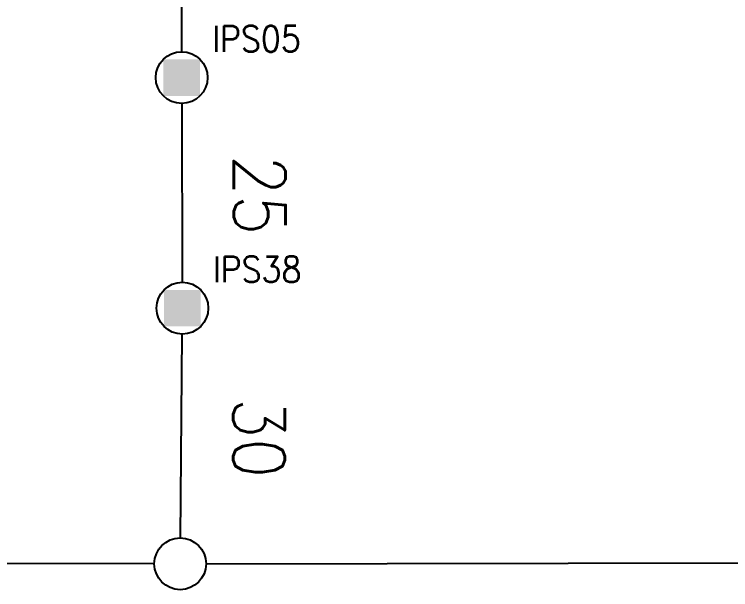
# Model space of a CAD drawing. Header units: inches. Extents: x 47316 to 59086, y 3141 to 11743.
# Drawn here: x 51616.5 to 51685.7, y 8620.1 to 8675.7 of the extents above; entities that cross this region are included whole.
import ezdxf

# ---------------------------------------------------------------- set-up
doc = ezdxf.new("R2010")
doc.units = ezdxf.units.IN
doc.header["$MEASUREMENT"] = 0
doc.styles.get("Standard").update_dxf_attribs({"font": ''})
doc.styles.get('Standard').set_extended_font_data('SimSun')
doc.linetypes.add('_VH_OTCON', pattern='A,0.0001,[7,VeSys.shx,S=0.1,R=0,X=0,Y=0],-0.4,[7,VeSys.shx,S=0.1,R=0,X=0,Y=0],-0.4,["X",Standard,S=1,R=0,X=-0.5,Y=-0.5],-0.0001,[7,VeSys.shx,S=0.1,R=0,X=0,Y=0],-0.4', length=1.2002)

msp = doc.modelspace()

# ---------------------------------------------------------------- linework, layer by layer
at = {"color": 0, "linetype": '_VH_OTCON', "lineweight": -2, "ltscale": 5}
for p, q in [((51632.569, 8693.883), (51632.633, 8672.062)), ((51632.647, 8667.062), (51632.698, 8649.789)), ((51632.517, 8625.095), (51632.684, 8644.789)), ((51629.995, 8622.597), (51340.767, 8622.814)), ((51634.995, 8622.599), (51759.223, 8622.793))]:
    msp.add_line(p, q, dxfattribs=at)
at = {"color": 0, "linetype": 'Continuous', "lineweight": -2}
for centre in [(51632.64, 8669.562), (51632.705, 8647.289), (51632.495, 8622.595)]:
    msp.add_circle(centre, 2.5, dxfattribs=at)
at = {"color": 0, "linetype": 'Continuous', "lineweight": -2, "extrusion": (0, 0, -1)}
for points in [[(-51630.872, 8671.33), (-51630.872, 8667.794), (-51634.408, 8671.33), (-51634.408, 8667.794)], [(-51630.937, 8649.056), (-51630.937, 8645.521), (-51634.473, 8649.056), (-51634.473, 8645.521)]]:
    msp.add_solid(points, dxfattribs=at)

# ---------------------------------------------------------------- texts
at = {"color": 21, "linetype": 'Continuous', "lineweight": 15, "char_height": 2.5, "width": 9.53571, "attachment_point": 1}
for s, insert in [('\\Fromans.shx;\\W0.9000000000;\\T1.0000000000;\\o\\lIPS05', (51635.568, 8674.562)), ('\\Fromans.shx;\\W0.9000000000;\\T1.0000000000;\\o\\lIPS38', (51635.633, 8652.289))]:
    msp.add_mtext(s, dxfattribs=dict(at, insert=insert))
at = {"color": 7, "linetype": '_VH_OTCON', "lineweight": 18, "ltscale": 5, "char_height": 5, "width": 8.57143, "attachment_point": 1, "rotation": 270}
for s, insert in [('\\Fromans.shx;\\W0.9000000000;\\T1.0000000000;\\o\\l25', (51642.672, 8662.068)), ('\\Fromans.shx;\\W0.9000000000;\\T1.0000000000;\\o\\l30', (51642.6, 8638.585))]:
    msp.add_mtext(s, dxfattribs=dict(at, insert=insert))

doc.saveas('drawing.dxf')
